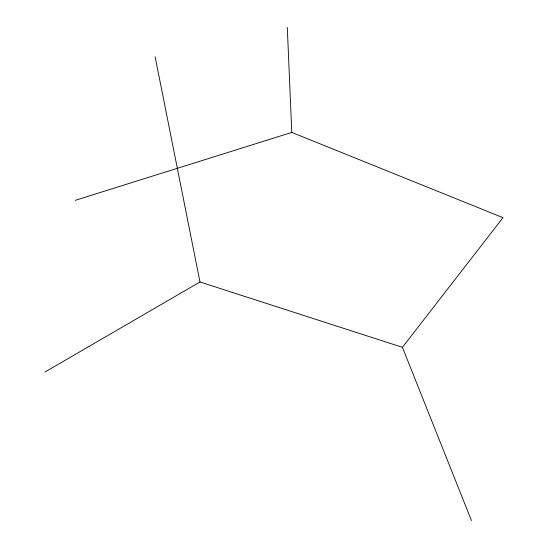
<?xml version="1.0" encoding="UTF-8"?>
<svg xmlns="http://www.w3.org/2000/svg" width="548" height="548" viewBox="0 0 548 548"><rect width="100%" height="100%" fill="white"/><g stroke="black" fill="none" stroke-linecap="round" stroke-linejoin="round"><path stroke-width="0.82" d="M471.486 520.6L402.417 347.316L502.995 217.652L291.783 132.424L75.145 200.363M45.005 371.989L199.979 281.967L402.417 347.316M155.118 56.787L199.979 281.967M287.296 27.4L291.783 132.424"/></g></svg>
